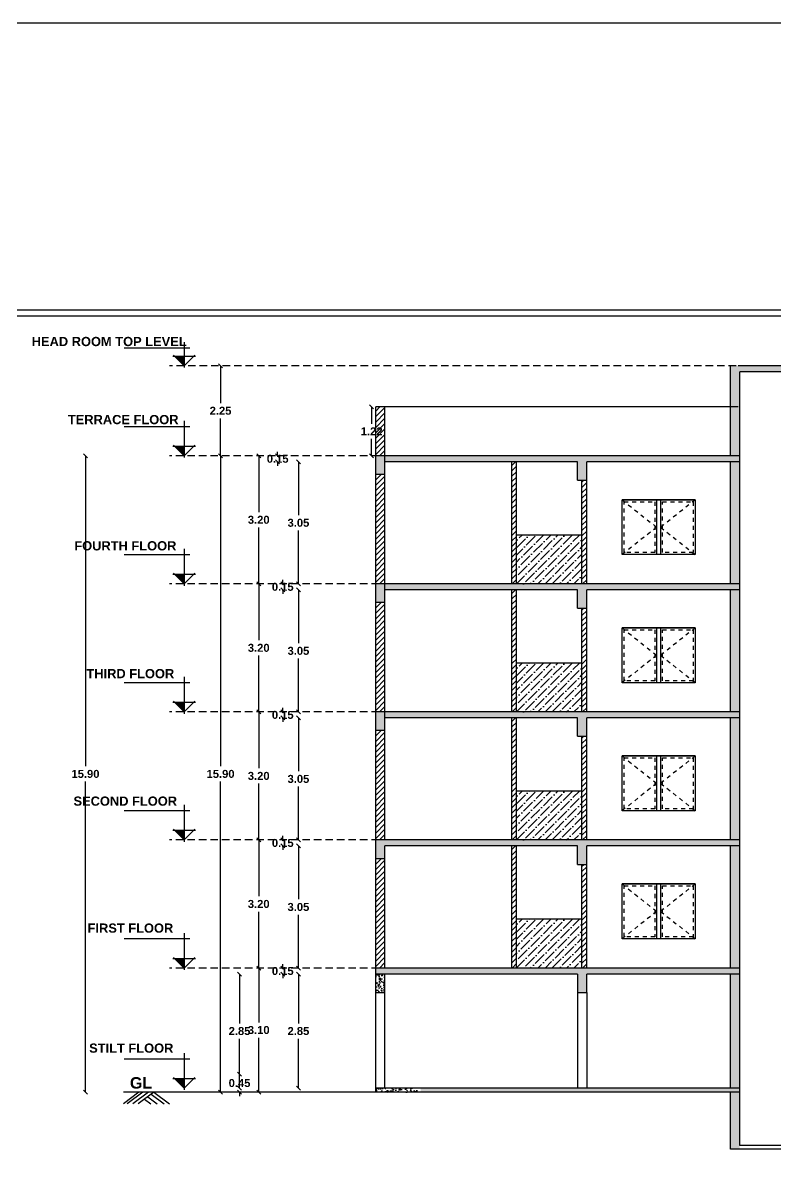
# Model space of a CAD drawing. Header units: metres. Extents: x 7583 to 7845, y 447 to 541.
# Drawn here: x 7642.57 to 7661.38, y 494.42 to 522.99 of the extents above; entities that cross this region are included whole.
import ezdxf

# ---------------------------------------------------------------- set-up
doc = ezdxf.new("R2010")
doc.units = ezdxf.units.M
for name, pattern in [('DASHED', [0.75, 0.5, -0.25]), ('HIDDEN', [0.375, 0.25, -0.125]), ('PHANTOM2', [1.25, 0.625, -0.125, 0.125, -0.125, 0.125, -0.125])]:
    doc.linetypes.add(name, pattern=pattern)
for name, color, linetype in [('BLK_1_HT_OF_BLDG', 5, 'Continuous'), ('BLK_1_PARAPET_HT', 233, 'Continuous'), ('BLK_1_PLINTH_HEIGHT', 7, 'Continuous'), ('ELECTRICAL_ROOM', 7, 'Continuous')]:
    doc.layers.add(name, color=color, linetype=linetype)
doc.styles.get("Standard").update_dxf_attribs({"font": 'arialbd.ttf'})
doc.styles.add('style4', font='arialbd.ttf', dxfattribs={"height": 3.81})
doc.dimstyles.get("Standard").update_dxf_attribs({"dimtxt": 0.2, "dimasz": 0.1, "dimexe": 0.18, "dimexo": 0.0625, "dimgap": 0.09, "dimtad": 0, "dimtih": 1, "dimtoh": 1, "dimzin": 0, "dimdsep": 46, "dimtxsty": 'Standard', "dimblk": 'OBLIQUE', "dimcen": 0.09, "dimse1": 1, "dimse2": 1, "dimadec": 0, "dimazin": 0, "dimtfac": 1, "dimtofl": 0, "dimtmove": 0, "dimatfit": 3, "dimfxl": 0, "dimtolj": 1, "dimtzin": 0, "dimarcsym": 0})
pattern_1 = [(50, (774.40053, -372.48013), (0.182184669, -0.0159390855), [0.01905, -0.20955]), (355, (774.40053, -372.48013), (-0.0352434214, 0.191056845), [0.01524, -0.167640584]), (100.4514447, (774.4157, -372.48146), (0.146941247, 0.175117752), [0.016190009, -0.1780902446]), (46.1842, (774.40053, -372.42933), (0.271079041, -0.042042328), [0.028575, -0.314325]), (96.6355576, (774.42312, -372.43283), (0.237404134, 0.247426125), [0.024285023, -0.267135608]), (351.184151, (774.40053, -372.42933), (0.237404134, 0.247426125), [0.022859967, -0.251459732]), (21, (774.42593, -372.44203), (0.1516143913, -0.1022651982), [0.01905, -0.20955]), (326, (774.42593, -372.44203), (0.0618020283, 0.184187966), [0.01524, -0.16764]), (71.451445, (774.43856, -372.45055), (0.2134164193, 0.081922769), [0.016190009, -0.1780899376]), (37.5, (774.400526, -372.48013), (0.00308860325, 0.0845550389), [0, -0.165608, 0, -0.17018, 0, -0.168275]), (7.5, (774.40053, -372.48013), (0.0668196625, 0.1001805748), [0, -0.097028, 0, -0.161798, 0, -0.064135]), (327.5, (774.343884, -372.48013), (0.1355905952, -0.005728744), [0, -0.0635, 0, -0.19812, 0, -0.26289]), (317.5, (774.31848, -372.48013), (0.1481291814, 0.025426491), [0, -0.08255, 0, -0.131572, 0, -0.18669])]
pattern_2 = [(50, (778.04209, -372.63013), (0.182184669, -0.0159390855), [0.01905, -0.20955]), (355, (778.04209, -372.63013), (-0.0352434214, 0.191056845), [0.01524, -0.167640584]), (100.4514447, (778.05727, -372.63146), (0.146941247, 0.175117752), [0.016190009, -0.1780902446]), (46.1842, (778.0421, -372.57933), (0.271079041, -0.042042328), [0.028575, -0.314325]), (96.6355576, (778.06468, -372.58283), (0.237404134, 0.247426125), [0.024285023, -0.267135608]), (351.184151, (778.0421, -372.57933), (0.237404134, 0.247426125), [0.022859967, -0.251459732]), (21, (778.06749, -372.59203), (0.1516143913, -0.1022651982), [0.01905, -0.20955]), (326, (778.06749, -372.59203), (0.0618020283, 0.184187966), [0.01524, -0.16764]), (71.451445, (778.08013, -372.60055), (0.2134164193, 0.081922769), [0.016190009, -0.1780899376]), (37.5, (778.04209, -372.63013), (0.00308860325, 0.0845550389), [0, -0.165608, 0, -0.17018, 0, -0.168275]), (7.5, (778.04209, -372.63013), (0.0668196625, 0.1001805748), [0, -0.097028, 0, -0.161798, 0, -0.064135]), (327.5, (777.98545, -372.63013), (0.1355905952, -0.005728744), [0, -0.0635, 0, -0.19812, 0, -0.26289]), (317.5, (777.96005, -372.63013), (0.1481291814, 0.025426491), [0, -0.08255, 0, -0.131572, 0, -0.18669])]
pattern_3 = [(45, (777.7555, -372.63013), (-0.0673519209, 0.0673519209), [])]

# ---------------------------------------------------------------- blocks, each defined once
blk = doc.blocks.new('_Oblique')
at = {"color": 0, "linetype": 'ByBlock', "lineweight": -2}
blk.add_line((-0.5, -0.5), (0.5, 0.5), dxfattribs=at)
blk = doc.blocks.new('*D356')
at = {"color": 0, "lineweight": -2}
for p, q in [((7648.464, 499.369), (7648.464, 498.011)), ((7648.464, 496.269), (7648.464, 497.627))]:
    blk.add_line(p, q, dxfattribs=at)
at = {"layer": 'Defpoints', "color": 0}
for p in [(7648.464, 499.369), (7651.204, 499.369), (7651.097, 496.269)]:
    blk.add_point(p, dxfattribs=at)
at = {"color": 0, "lineweight": -2, "xscale": 0.1, "yscale": 0.1, "zscale": 0.1}
for p, rotation in [((7648.464, 499.369), 90), ((7648.464, 496.269), 270)]:
    blk.add_blockref('_Oblique', p, dxfattribs=dict(at, rotation=rotation))
at = {"color": 0, "insert": (7648.464, 497.819), "char_height": 0.2, "attachment_point": 5}
blk.add_mtext('\\A1;3.10', dxfattribs=at)
blk = doc.blocks.new('*D357')
at = {"color": 0, "lineweight": -2}
for p, q in [((7648.464, 502.569), (7648.464, 501.161)), ((7648.464, 499.369), (7648.464, 500.777))]:
    blk.add_line(p, q, dxfattribs=at)
at = {"layer": 'Defpoints', "color": 0}
for p in [(7651.243, 502.569), (7648.464, 499.369), (7651.204, 499.369)]:
    blk.add_point(p, dxfattribs=at)
at = {"color": 0, "lineweight": -2, "xscale": 0.1, "yscale": 0.1, "zscale": 0.1}
for p, rotation in [((7648.464, 502.569), 90), ((7648.464, 499.369), 270)]:
    blk.add_blockref('_Oblique', p, dxfattribs=dict(at, rotation=rotation))
at = {"color": 0, "insert": (7648.464, 500.969), "char_height": 0.2, "attachment_point": 5}
blk.add_mtext('\\A1;3.20', dxfattribs=at)
blk = doc.blocks.new('*D358')
at = {"color": 0, "lineweight": -2}
for p, q in [((7648.464, 505.769), (7648.464, 504.361)), ((7648.464, 502.569), (7648.464, 503.977))]:
    blk.add_line(p, q, dxfattribs=at)
at = {"layer": 'Defpoints', "color": 0}
for p in [(7648.464, 505.769), (7650.704, 505.769), (7651.243, 502.569)]:
    blk.add_point(p, dxfattribs=at)
at = {"color": 0, "lineweight": -2, "xscale": 0.1, "yscale": 0.1, "zscale": 0.1}
for p, rotation in [((7648.464, 505.769), 90), ((7648.464, 502.569), 270)]:
    blk.add_blockref('_Oblique', p, dxfattribs=dict(at, rotation=rotation))
at = {"color": 0, "insert": (7648.464, 504.169), "char_height": 0.2, "attachment_point": 5}
blk.add_mtext('\\A1;3.20', dxfattribs=at)
blk = doc.blocks.new('*D359')
at = {"color": 0, "lineweight": -2}
for p, q in [((7648.464, 508.969), (7648.464, 507.561)), ((7648.464, 505.769), (7648.464, 507.177))]:
    blk.add_line(p, q, dxfattribs=at)
at = {"layer": 'Defpoints', "color": 0}
for p in [(7650.611, 508.969), (7648.464, 505.769), (7650.704, 505.769)]:
    blk.add_point(p, dxfattribs=at)
at = {"color": 0, "lineweight": -2, "xscale": 0.1, "yscale": 0.1, "zscale": 0.1}
for p, rotation in [((7648.464, 508.969), 90), ((7648.464, 505.769), 270)]:
    blk.add_blockref('_Oblique', p, dxfattribs=dict(at, rotation=rotation))
at = {"color": 0, "insert": (7648.464, 507.369), "char_height": 0.2, "attachment_point": 5}
blk.add_mtext('\\A1;3.20', dxfattribs=at)
blk = doc.blocks.new('*D360')
at = {"color": 0, "lineweight": -2}
for p, q in [((7648.464, 512.168), (7648.464, 510.761)), ((7648.464, 508.969), (7648.464, 510.377))]:
    blk.add_line(p, q, dxfattribs=at)
at = {"layer": 'Defpoints', "color": 0}
for p in [(7648.464, 512.168), (7650.701, 512.168), (7650.611, 508.969)]:
    blk.add_point(p, dxfattribs=at)
at = {"color": 0, "lineweight": -2, "xscale": 0.1, "yscale": 0.1, "zscale": 0.1}
for p, rotation in [((7648.464, 512.168), 90), ((7648.464, 508.969), 270)]:
    blk.add_blockref('_Oblique', p, dxfattribs=dict(at, rotation=rotation))
at = {"color": 0, "insert": (7648.464, 510.569), "char_height": 0.2, "attachment_point": 5}
blk.add_mtext('\\A1;3.20', dxfattribs=at)
blk = doc.blocks.new('*D361')
at = {"color": 0, "lineweight": -2}
for p, q in [((7647.51, 514.42), (7647.51, 513.486)), ((7647.51, 512.168), (7647.51, 513.102))]:
    blk.add_line(p, q, dxfattribs=at)
at = {"layer": 'Defpoints', "color": 0}
for p in [(7647.51, 514.42), (7648.277, 514.42), (7648.277, 512.168)]:
    blk.add_point(p, dxfattribs=at)
at = {"color": 0, "lineweight": -2, "xscale": 0.1, "yscale": 0.1, "zscale": 0.1}
for p, rotation in [((7647.51, 514.42), 90), ((7647.51, 512.168), 270)]:
    blk.add_blockref('_Oblique', p, dxfattribs=dict(at, rotation=rotation))
at = {"color": 0, "insert": (7647.51, 513.294), "char_height": 0.2, "attachment_point": 5}
blk.add_mtext('\\A1;2.25', dxfattribs=at)
blk = doc.blocks.new('*D362')
at = {"color": 0, "lineweight": -2}
for p, q in [((7647.51, 512.169), (7647.51, 504.411)), ((7647.51, 496.269), (7647.51, 504.027))]:
    blk.add_line(p, q, dxfattribs=at)
at = {"layer": 'Defpoints', "color": 0}
for p in [(7647.51, 512.169), (7651.243, 512.169), (7651.243, 496.269)]:
    blk.add_point(p, dxfattribs=at)
at = {"color": 0, "lineweight": -2, "xscale": 0.1, "yscale": 0.1, "zscale": 0.1}
for p, rotation in [((7647.51, 512.169), 90), ((7647.51, 496.269), 270)]:
    blk.add_blockref('_Oblique', p, dxfattribs=dict(at, rotation=rotation))
at = {"color": 0, "insert": (7647.51, 504.219), "char_height": 0.2, "attachment_point": 5}
blk.add_mtext('\\A1;15.90', dxfattribs=at)
blk = doc.blocks.new('*D363')
at = {"color": 0, "lineweight": -2}
for p, q in [((7649.457, 512.019), (7649.457, 510.686)), ((7649.457, 508.969), (7649.457, 510.302))]:
    blk.add_line(p, q, dxfattribs=at)
at = {"layer": 'Defpoints', "color": 0}
for p in [(7653.838, 512.019), (7649.457, 508.969), (7653.838, 508.969)]:
    blk.add_point(p, dxfattribs=at)
at = {"color": 0, "lineweight": -2, "xscale": 0.1, "yscale": 0.1, "zscale": 0.1}
for p, rotation in [((7649.457, 512.019), 90), ((7649.457, 508.969), 270)]:
    blk.add_blockref('_Oblique', p, dxfattribs=dict(at, rotation=rotation))
at = {"color": 0, "insert": (7649.457, 510.494), "char_height": 0.2, "attachment_point": 5}
blk.add_mtext('\\A1;3.05', dxfattribs=at)
blk = doc.blocks.new('*D364')
at = {"color": 0, "lineweight": -2}
for p, q in [((7648.938, 512.169), (7648.938, 512.269)), ((7648.938, 512.019), (7648.938, 511.919))]:
    blk.add_line(p, q, dxfattribs=at)
at = {"layer": 'Defpoints', "color": 0}
for p in [(7648.938, 512.169), (7653.712, 512.169), (7653.838, 512.019)]:
    blk.add_point(p, dxfattribs=at)
at = {"color": 0, "lineweight": -2, "xscale": 0.1, "yscale": 0.1, "zscale": 0.1}
for p, rotation in [((7648.938, 512.169), 270), ((7648.938, 512.019), 90)]:
    blk.add_blockref('_Oblique', p, dxfattribs=dict(at, rotation=rotation))
at = {"color": 0, "insert": (7648.938, 512.094), "char_height": 0.2, "attachment_point": 5}
blk.add_mtext('\\A1;0.15', dxfattribs=at)
blk = doc.blocks.new('*D365')
at = {"color": 0, "lineweight": -2}
for p, q in [((7649.457, 508.819), (7649.457, 507.486)), ((7649.457, 505.769), (7649.457, 507.102))]:
    blk.add_line(p, q, dxfattribs=at)
at = {"layer": 'Defpoints', "color": 0}
for p in [(7653.838, 508.819), (7649.457, 505.769), (7653.838, 505.769)]:
    blk.add_point(p, dxfattribs=at)
at = {"color": 0, "lineweight": -2, "xscale": 0.1, "yscale": 0.1, "zscale": 0.1}
for p, rotation in [((7649.457, 508.819), 90), ((7649.457, 505.769), 270)]:
    blk.add_blockref('_Oblique', p, dxfattribs=dict(at, rotation=rotation))
at = {"color": 0, "insert": (7649.457, 507.294), "char_height": 0.2, "attachment_point": 5}
blk.add_mtext('\\A1;3.05', dxfattribs=at)
blk = doc.blocks.new('*D366')
at = {"color": 0, "lineweight": -2}
for p, q in [((7649.065, 508.969), (7649.065, 509.069)), ((7649.065, 508.819), (7649.065, 508.719))]:
    blk.add_line(p, q, dxfattribs=at)
at = {"layer": 'Defpoints', "color": 0}
for p in [(7649.065, 508.969), (7653.838, 508.969), (7653.838, 508.819)]:
    blk.add_point(p, dxfattribs=at)
at = {"color": 0, "lineweight": -2, "xscale": 0.1, "yscale": 0.1, "zscale": 0.1}
for p, rotation in [((7649.065, 508.969), 270), ((7649.065, 508.819), 90)]:
    blk.add_blockref('_Oblique', p, dxfattribs=dict(at, rotation=rotation))
at = {"color": 0, "insert": (7649.065, 508.894), "char_height": 0.2, "attachment_point": 5}
blk.add_mtext('\\A1;0.15', dxfattribs=at)
blk = doc.blocks.new('*D367')
at = {"color": 0, "lineweight": -2}
for p, q in [((7649.457, 505.619), (7649.457, 504.286)), ((7649.457, 502.569), (7649.457, 503.902))]:
    blk.add_line(p, q, dxfattribs=at)
at = {"layer": 'Defpoints', "color": 0}
for p in [(7653.838, 505.619), (7649.457, 502.569), (7653.838, 502.569)]:
    blk.add_point(p, dxfattribs=at)
at = {"color": 0, "lineweight": -2, "xscale": 0.1, "yscale": 0.1, "zscale": 0.1}
for p, rotation in [((7649.457, 505.619), 90), ((7649.457, 502.569), 270)]:
    blk.add_blockref('_Oblique', p, dxfattribs=dict(at, rotation=rotation))
at = {"color": 0, "insert": (7649.457, 504.094), "char_height": 0.2, "attachment_point": 5}
blk.add_mtext('\\A1;3.05', dxfattribs=at)
blk = doc.blocks.new('*D368')
at = {"color": 0, "lineweight": -2}
for p, q in [((7649.065, 505.769), (7649.065, 505.869)), ((7649.065, 505.619), (7649.065, 505.519))]:
    blk.add_line(p, q, dxfattribs=at)
at = {"layer": 'Defpoints', "color": 0}
for p in [(7649.065, 505.769), (7653.838, 505.769), (7653.838, 505.619)]:
    blk.add_point(p, dxfattribs=at)
at = {"color": 0, "lineweight": -2, "xscale": 0.1, "yscale": 0.1, "zscale": 0.1}
for p, rotation in [((7649.065, 505.769), 270), ((7649.065, 505.619), 90)]:
    blk.add_blockref('_Oblique', p, dxfattribs=dict(at, rotation=rotation))
at = {"color": 0, "insert": (7649.065, 505.694), "char_height": 0.2, "attachment_point": 5}
blk.add_mtext('\\A1;0.15', dxfattribs=at)
blk = doc.blocks.new('*D369')
at = {"color": 0, "lineweight": -2}
for p, q in [((7649.457, 502.419), (7649.457, 501.086)), ((7649.457, 499.369), (7649.457, 500.702))]:
    blk.add_line(p, q, dxfattribs=at)
at = {"layer": 'Defpoints', "color": 0}
for p in [(7653.838, 502.419), (7649.457, 499.369), (7653.838, 499.369)]:
    blk.add_point(p, dxfattribs=at)
at = {"color": 0, "lineweight": -2, "xscale": 0.1, "yscale": 0.1, "zscale": 0.1}
for p, rotation in [((7649.457, 502.419), 90), ((7649.457, 499.369), 270)]:
    blk.add_blockref('_Oblique', p, dxfattribs=dict(at, rotation=rotation))
at = {"color": 0, "insert": (7649.457, 500.894), "char_height": 0.2, "attachment_point": 5}
blk.add_mtext('\\A1;3.05', dxfattribs=at)
blk = doc.blocks.new('*D370')
at = {"color": 0, "lineweight": -2}
for p, q in [((7649.065, 502.569), (7649.065, 502.669)), ((7649.065, 502.419), (7649.065, 502.319))]:
    blk.add_line(p, q, dxfattribs=at)
at = {"layer": 'Defpoints', "color": 0}
for p in [(7649.065, 502.569), (7653.838, 502.569), (7653.838, 502.419)]:
    blk.add_point(p, dxfattribs=at)
at = {"color": 0, "lineweight": -2, "xscale": 0.1, "yscale": 0.1, "zscale": 0.1}
for p, rotation in [((7649.065, 502.569), 270), ((7649.065, 502.419), 90)]:
    blk.add_blockref('_Oblique', p, dxfattribs=dict(at, rotation=rotation))
at = {"color": 0, "insert": (7649.065, 502.494), "char_height": 0.2, "attachment_point": 5}
blk.add_mtext('\\A1;0.15', dxfattribs=at)
blk = doc.blocks.new('*D371')
at = {"color": 0, "lineweight": -2}
for p, q in [((7649.457, 499.219), (7649.457, 497.986)), ((7649.457, 496.369), (7649.457, 497.602))]:
    blk.add_line(p, q, dxfattribs=at)
at = {"layer": 'Defpoints', "color": 0}
for p in [(7653.838, 499.219), (7649.457, 496.369), (7655.623, 496.369)]:
    blk.add_point(p, dxfattribs=at)
at = {"color": 0, "lineweight": -2, "xscale": 0.1, "yscale": 0.1, "zscale": 0.1}
for p, rotation in [((7649.457, 499.219), 90), ((7649.457, 496.369), 270)]:
    blk.add_blockref('_Oblique', p, dxfattribs=dict(at, rotation=rotation))
at = {"color": 0, "insert": (7649.457, 497.794), "char_height": 0.2, "attachment_point": 5}
blk.add_mtext('\\A1;2.85', dxfattribs=at)
blk = doc.blocks.new('*D372')
at = {"color": 0, "lineweight": -2}
for p, q in [((7649.065, 499.369), (7649.065, 499.469)), ((7649.065, 499.219), (7649.065, 499.119))]:
    blk.add_line(p, q, dxfattribs=at)
at = {"layer": 'Defpoints', "color": 0}
for p in [(7649.065, 499.369), (7653.838, 499.369), (7653.838, 499.219)]:
    blk.add_point(p, dxfattribs=at)
at = {"color": 0, "lineweight": -2, "xscale": 0.1, "yscale": 0.1, "zscale": 0.1}
for p, rotation in [((7649.065, 499.369), 270), ((7649.065, 499.219), 90)]:
    blk.add_blockref('_Oblique', p, dxfattribs=dict(at, rotation=rotation))
at = {"color": 0, "insert": (7649.065, 499.294), "char_height": 0.2, "attachment_point": 5}
blk.add_mtext('\\A1;0.15', dxfattribs=at)
blk = doc.blocks.new('*D448')
at = {"layer": 'BLK_1_HT_OF_BLDG', "color": 0, "lineweight": -2}
for p, q in [((7644.133, 512.17), (7644.133, 504.412)), ((7644.133, 496.269), (7644.133, 504.027))]:
    blk.add_line(p, q, dxfattribs=at)
at = {"layer": 'Defpoints', "color": 0}
for p in [(7644.133, 512.17), (7648.004, 512.17, 0), (7647.451, 496.269, 0)]:
    blk.add_point(p, dxfattribs=at)
at = {"layer": 'BLK_1_HT_OF_BLDG', "color": 0, "lineweight": -2, "xscale": 0.1, "yscale": 0.1, "zscale": 0.1}
for p, rotation in [((7644.133, 512.17), 90), ((7644.133, 496.269), 270)]:
    blk.add_blockref('_Oblique', p, dxfattribs=dict(at, rotation=rotation))
at = {"layer": 'BLK_1_HT_OF_BLDG', "color": 0, "insert": (7644.133, 504.219), "char_height": 0.2, "attachment_point": 5}
blk.add_mtext('\\A1;15.90', dxfattribs=at)
blk = doc.blocks.new('*D449')
at = {"layer": 'BLK_1_PLINTH_HEIGHT', "color": 0, "linetype": 'PHANTOM2', "lineweight": -2}
for p, q in [((7647.985, 496.719), (7647.985, 496.819)), ((7647.985, 496.269), (7647.985, 496.169))]:
    blk.add_line(p, q, dxfattribs=at)
at = {"layer": 'Defpoints', "color": 0}
for p in [(7650.033, 496.719, 0), (7647.985, 496.269), (7650.033, 496.269, 0)]:
    blk.add_point(p, dxfattribs=at)
at = {"layer": 'BLK_1_PLINTH_HEIGHT', "color": 0, "lineweight": -2, "xscale": 0.1, "yscale": 0.1, "zscale": 0.1}
for p, rotation in [((7647.985, 496.719), 270), ((7647.985, 496.269), 90)]:
    blk.add_blockref('_Oblique', p, dxfattribs=dict(at, rotation=rotation))
at = {"layer": 'BLK_1_PLINTH_HEIGHT', "color": 0, "insert": (7647.985, 496.494), "char_height": 0.2, "attachment_point": 5}
blk.add_mtext('\\A1;0.45', dxfattribs=at)
blk = doc.blocks.new('*D451')
at = {"layer": 'BLK_1_PARAPET_HT', "color": 0, "linetype": 'PHANTOM2', "lineweight": -2}
for p, q in [((7651.288, 513.39), (7651.288, 512.97)), ((7651.288, 512.17), (7651.288, 512.59))]:
    blk.add_line(p, q, dxfattribs=at)
at = {"layer": 'Defpoints', "color": 0}
for p in [(7651.193, 513.39, 0), (7651.193, 512.17, 0), (7651.288, 512.17)]:
    blk.add_point(p, dxfattribs=at)
at = {"layer": 'BLK_1_PARAPET_HT', "color": 0, "lineweight": -2, "xscale": 0.1, "yscale": 0.1, "zscale": 0.1}
for p, rotation in [((7651.288, 513.39), 90), ((7651.288, 512.17), 270)]:
    blk.add_blockref('_Oblique', p, dxfattribs=dict(at, rotation=rotation))
at = {"layer": 'BLK_1_PARAPET_HT', "color": 0, "insert": (7651.288, 512.78), "char_height": 0.2, "attachment_point": 5}
blk.add_mtext('\\A1;1.22', dxfattribs=at)
blk = doc.blocks.new('*D452')
at = {"layer": 'Defpoints', "color": 0}
for p in [(7651.389, 499.219, 0), (7647.985, 496.369), (7651.389, 496.369, 0)]:
    blk.add_point(p, dxfattribs=at)
at = {"layer": 'ELECTRICAL_ROOM', "color": 0, "lineweight": -2}
for p, q in [((7647.985, 499.219), (7647.985, 497.986)), ((7647.985, 496.369), (7647.985, 497.602))]:
    blk.add_line(p, q, dxfattribs=at)
at = {"layer": 'ELECTRICAL_ROOM', "color": 0, "lineweight": -2, "xscale": 0.1, "yscale": 0.1, "zscale": 0.1}
for p, rotation in [((7647.985, 499.219), 90), ((7647.985, 496.369), 270)]:
    blk.add_blockref('_Oblique', p, dxfattribs=dict(at, rotation=rotation))
at = {"layer": 'ELECTRICAL_ROOM', "color": 0, "insert": (7647.985, 497.794), "char_height": 0.2, "attachment_point": 5}
blk.add_mtext('\\A1;2.85', dxfattribs=at)

msp = doc.modelspace()

# ---------------------------------------------------------------- hatches: boundary and pattern name
h = msp.add_hatch()
h.set_pattern_fill('AR-CONC', color=256, scale=0.001)
h.set_pattern_definition([(50, (777.1155, -372.63013), (0.182184669, -0.0159390855), [0.01905, -0.20955]), (355, (777.1155, -372.63013), (-0.0352434214, 0.191056845), [0.01524, -0.167640584]), (100.4514447, (777.13068, -372.63146), (0.146941247, 0.175117752), [0.016190009, -0.1780902446]), (46.1842, (777.1155, -372.57933), (0.271079041, -0.042042328), [0.028575, -0.314325]), (96.6355576, (777.1381, -372.58283), (0.237404134, 0.247426125), [0.024285023, -0.267135608]), (351.184151, (777.1155, -372.57933), (0.237404134, 0.247426125), [0.022859967, -0.251459732]), (21, (777.1409, -372.59203), (0.1516143913, -0.1022651982), [0.01905, -0.20955]), (326, (777.1409, -372.59203), (0.0618020283, 0.184187966), [0.01524, -0.16764]), (71.451445, (777.15353, -372.60055), (0.2134164193, 0.081922769), [0.016190009, -0.1780899376]), (37.5, (777.1155, -372.63013), (0.00308860325, 0.0845550389), [0, -0.165608, 0, -0.17018, 0, -0.168275]), (7.5, (777.1155, -372.63013), (0.0668196625, 0.1001805748), [0, -0.097028, 0, -0.161798, 0, -0.064135]), (327.5, (777.05886, -372.63013), (0.1355905952, -0.005728744), [0, -0.0635, 0, -0.19812, 0, -0.26289]), (317.5, (777.03346, -372.63013), (0.1481291814, 0.025426491), [0, -0.08255, 0, -0.131572, 0, -0.18669])])
h.paths.add_polyline_path([(7660.259, 514.419), (7660.489, 514.419), (7660.489, 512.169), (7660.259, 512.169)])
h.paths.add_polyline_path([(7660.259, 512.019), (7660.489, 512.019), (7660.489, 508.969), (7660.259, 508.969)])
h.paths.add_polyline_path([(7660.259, 508.819), (7660.489, 508.819), (7660.489, 505.769), (7660.259, 505.769)])
h.paths.add_polyline_path([(7660.259, 505.619), (7660.489, 505.619), (7660.489, 502.569), (7660.259, 502.569)])
h.paths.add_polyline_path([(7660.259, 502.419), (7660.489, 502.419), (7660.489, 499.369), (7660.259, 499.369)])
h.paths.add_polyline_path([(7660.259, 499.219), (7660.489, 499.219), (7660.489, 494.839), (7660.259, 494.839)])
h.paths.add_polyline_path([(7662.163, 499.219), (7662.393, 499.219), (7662.393, 494.839), (7662.163, 494.839)])
h.paths.add_polyline_path([(7662.163, 514.269), (7662.393, 514.269), (7662.393, 512.169), (7662.163, 512.169)])
h = msp.add_hatch()
h.set_pattern_fill('AR-CONC', color=256, scale=0.001)
h.set_pattern_definition([(50, (777.7555, -372.63013), (0.182184669, -0.0159390855), [0.01905, -0.20955]), (355, (777.7555, -372.63013), (-0.0352434214, 0.191056845), [0.01524, -0.167640584]), (100.4514447, (777.77068, -372.63146), (0.146941247, 0.175117752), [0.016190009, -0.1780902446]), (46.1842, (777.7555, -372.57933), (0.271079041, -0.042042328), [0.028575, -0.314325]), (96.6355576, (777.7781, -372.58283), (0.237404134, 0.247426125), [0.024285023, -0.267135608]), (351.184151, (777.7555, -372.57933), (0.237404134, 0.247426125), [0.022859967, -0.251459732]), (21, (777.7809, -372.59203), (0.1516143913, -0.1022651982), [0.01905, -0.20955]), (326, (777.7809, -372.59203), (0.0618020283, 0.184187966), [0.01524, -0.16764]), (71.451445, (777.79353, -372.60055), (0.2134164193, 0.081922769), [0.016190009, -0.1780899376]), (37.5, (777.7555, -372.63013), (0.00308860325, 0.0845550389), [0, -0.165608, 0, -0.17018, 0, -0.168275]), (7.5, (777.7555, -372.63013), (0.0668196625, 0.1001805748), [0, -0.097028, 0, -0.161798, 0, -0.064135]), (327.5, (777.69886, -372.63013), (0.1355905952, -0.005728744), [0, -0.0635, 0, -0.19812, 0, -0.26289]), (317.5, (777.67346, -372.63013), (0.1481291814, 0.025426491), [0, -0.08255, 0, -0.131572, 0, -0.18669])])
h.paths.add_polyline_path([(7660.45, 514.419), (7667.334, 514.419), (7667.334, 514.269), (7660.45, 514.269)])
h = msp.add_hatch()
h.set_pattern_fill('ANSI31', color=8, scale=0.03)
h.set_pattern_definition(pattern_3)
h.paths.add_polyline_path([(7651.389, 513.389), (7651.619, 513.389), (7651.619, 512.169), (7651.389, 512.169)])
h = msp.add_hatch()
h.set_pattern_fill('AR-CONC', color=256, scale=0.001)
h.set_pattern_definition([(50, (778.04209, -363.03013), (0.182184669, -0.0159390855), [0.01905, -0.20955]), (355, (778.04209, -363.03013), (-0.0352434214, 0.191056845), [0.01524, -0.167640584]), (100.4514447, (778.05727, -363.03146), (0.146941247, 0.175117752), [0.016190009, -0.1780902446]), (46.1842, (778.0421, -362.97933), (0.271079041, -0.042042328), [0.028575, -0.314325]), (96.6355576, (778.06468, -362.98283), (0.237404134, 0.247426125), [0.024285023, -0.267135608]), (351.184151, (778.0421, -362.97933), (0.237404134, 0.247426125), [0.022859967, -0.251459732]), (21, (778.06749, -362.99203), (0.1516143913, -0.1022651982), [0.01905, -0.20955]), (326, (778.06749, -362.99203), (0.0618020283, 0.184187966), [0.01524, -0.16764]), (71.451445, (778.08013, -363.00055), (0.2134164193, 0.081922769), [0.016190009, -0.1780899376]), (37.5, (778.04209, -363.03013), (0.00308860325, 0.0845550389), [0, -0.165608, 0, -0.17018, 0, -0.168275]), (7.5, (778.04209, -363.03013), (0.0668196625, 0.1001805748), [0, -0.097028, 0, -0.161798, 0, -0.064135]), (327.5, (777.98545, -363.03013), (0.1355905952, -0.005728744), [0, -0.0635, 0, -0.19812, 0, -0.26289]), (317.5, (777.96005, -363.03013), (0.1481291814, 0.025426491), [0, -0.08255, 0, -0.131572, 0, -0.18669])])
h.paths.add_polyline_path([(7660.489, 512.019), (7660.489, 512.169), (7651.389, 512.169), (7651.389, 511.709), (7651.619, 511.709), (7651.619, 512.019), (7656.436, 512.019), (7656.436, 511.559), (7656.666, 511.559), (7656.666, 512.019)])
h = msp.add_hatch()
h.set_pattern_fill('ANSI31', color=8, scale=0.03)
h.set_pattern_definition([(45, (778.37474, -363.03013), (-0.0673519209, 0.0673519209), [])])
h.paths.add_polyline_path([(7654.792, 512.019), (7654.792, 508.969), (7654.907, 508.969), (7654.907, 512.019)])
h = msp.add_hatch()
h.set_pattern_fill('ANSI31', color=8, scale=0.03)
h.set_pattern_definition([(45, (777.7555, -363.03013), (-0.0673519209, 0.0673519209), [])])
h.paths.add_polyline_path([(7651.389, 511.709), (7651.619, 511.709), (7651.619, 508.969), (7651.389, 508.969)])
h = msp.add_hatch()
h.set_pattern_fill('ANSI31', color=8, scale=0.03)
h.set_pattern_definition([(45, (778.52197, -363.03013), (-0.0673519209, 0.0673519209), [])])
h.paths.add_polyline_path([(7656.546, 511.559), (7656.666, 511.559), (7656.666, 508.969), (7656.546, 508.969)])
at = {"ltscale": 3}
h = msp.add_hatch(dxfattribs=at)
h.set_pattern_fill('ANSI36', color=256, scale=0.04)
h.set_pattern_definition([(45, (364.33064, -240.20687), (0.067351921, 0.2469570433), [0.3175, -0.0635, 0, -0.0635])])
h.paths.add_polyline_path([(7654.907, 510.189), (7654.907, 508.969), (7656.546, 508.969), (7656.546, 510.189)])
h = msp.add_hatch()
h.set_pattern_fill('AR-CONC', color=256, scale=0.001)
h.set_pattern_definition([(50, (778.04209, -366.23013), (0.182184669, -0.0159390855), [0.01905, -0.20955]), (355, (778.04209, -366.23013), (-0.0352434214, 0.191056845), [0.01524, -0.167640584]), (100.4514447, (778.05727, -366.23146), (0.146941247, 0.175117752), [0.016190009, -0.1780902446]), (46.1842, (778.0421, -366.17933), (0.271079041, -0.042042328), [0.028575, -0.314325]), (96.6355576, (778.06468, -366.18283), (0.237404134, 0.247426125), [0.024285023, -0.267135608]), (351.184151, (778.0421, -366.17933), (0.237404134, 0.247426125), [0.022859967, -0.251459732]), (21, (778.06749, -366.19203), (0.1516143913, -0.1022651982), [0.01905, -0.20955]), (326, (778.06749, -366.19203), (0.0618020283, 0.184187966), [0.01524, -0.16764]), (71.451445, (778.08013, -366.20055), (0.2134164193, 0.081922769), [0.016190009, -0.1780899376]), (37.5, (778.04209, -366.23013), (0.00308860325, 0.0845550389), [0, -0.165608, 0, -0.17018, 0, -0.168275]), (7.5, (778.04209, -366.23013), (0.0668196625, 0.1001805748), [0, -0.097028, 0, -0.161798, 0, -0.064135]), (327.5, (777.98545, -366.23013), (0.1355905952, -0.005728744), [0, -0.0635, 0, -0.19812, 0, -0.26289]), (317.5, (777.96005, -366.23013), (0.1481291814, 0.025426491), [0, -0.08255, 0, -0.131572, 0, -0.18669])])
h.paths.add_polyline_path([(7660.489, 508.819), (7660.489, 508.969), (7651.389, 508.969), (7651.389, 508.509), (7651.619, 508.509), (7651.619, 508.819), (7656.436, 508.819), (7656.436, 508.359), (7656.666, 508.359), (7656.666, 508.819)])
h = msp.add_hatch()
h.set_pattern_fill('ANSI31', color=8, scale=0.03)
h.set_pattern_definition([(45, (778.37474, -366.23013), (-0.0673519209, 0.0673519209), [])])
h.paths.add_polyline_path([(7654.792, 508.819), (7654.792, 505.769), (7654.907, 505.769), (7654.907, 508.819)])
h = msp.add_hatch()
h.set_pattern_fill('ANSI31', color=8, scale=0.03)
h.set_pattern_definition([(45, (777.7555, -366.23013), (-0.0673519209, 0.0673519209), [])])
h.paths.add_polyline_path([(7651.389, 508.509), (7651.619, 508.509), (7651.619, 505.769), (7651.389, 505.769)])
h = msp.add_hatch()
h.set_pattern_fill('ANSI31', color=8, scale=0.03)
h.set_pattern_definition([(45, (778.52197, -366.23013), (-0.0673519209, 0.0673519209), [])])
h.paths.add_polyline_path([(7656.546, 508.359), (7656.666, 508.359), (7656.666, 505.769), (7656.546, 505.769)])
h = msp.add_hatch(dxfattribs=at)
h.set_pattern_fill('ANSI36', color=256, scale=0.04)
h.set_pattern_definition([(45, (364.33064, -243.40687), (0.067351921, 0.2469570433), [0.3175, -0.0635, 0, -0.0635])])
h.paths.add_polyline_path([(7654.907, 506.989), (7654.907, 505.769), (7656.546, 505.769), (7656.546, 506.989)])
h = msp.add_hatch()
h.set_pattern_fill('AR-CONC', color=256, scale=0.001)
h.set_pattern_definition([(50, (778.04209, -369.43013), (0.182184669, -0.0159390855), [0.01905, -0.20955]), (355, (778.04209, -369.43013), (-0.0352434214, 0.191056845), [0.01524, -0.167640584]), (100.4514447, (778.05727, -369.43146), (0.146941247, 0.175117752), [0.016190009, -0.1780902446]), (46.1842, (778.0421, -369.37933), (0.271079041, -0.042042328), [0.028575, -0.314325]), (96.6355576, (778.06468, -369.38283), (0.237404134, 0.247426125), [0.024285023, -0.267135608]), (351.184151, (778.0421, -369.37933), (0.237404134, 0.247426125), [0.022859967, -0.251459732]), (21, (778.06749, -369.39203), (0.1516143913, -0.1022651982), [0.01905, -0.20955]), (326, (778.06749, -369.39203), (0.0618020283, 0.184187966), [0.01524, -0.16764]), (71.451445, (778.08013, -369.40055), (0.2134164193, 0.081922769), [0.016190009, -0.1780899376]), (37.5, (778.04209, -369.43013), (0.00308860325, 0.0845550389), [0, -0.165608, 0, -0.17018, 0, -0.168275]), (7.5, (778.04209, -369.43013), (0.0668196625, 0.1001805748), [0, -0.097028, 0, -0.161798, 0, -0.064135]), (327.5, (777.98545, -369.43013), (0.1355905952, -0.005728744), [0, -0.0635, 0, -0.19812, 0, -0.26289]), (317.5, (777.96005, -369.43013), (0.1481291814, 0.025426491), [0, -0.08255, 0, -0.131572, 0, -0.18669])])
h.paths.add_polyline_path([(7660.489, 505.619), (7660.489, 505.769), (7651.389, 505.769), (7651.389, 505.309), (7651.619, 505.309), (7651.619, 505.619), (7656.436, 505.619), (7656.436, 505.159), (7656.666, 505.159), (7656.666, 505.619)])
h = msp.add_hatch()
h.set_pattern_fill('ANSI31', color=8, scale=0.03)
h.set_pattern_definition([(45, (778.37474, -369.43013), (-0.0673519209, 0.0673519209), [])])
h.paths.add_polyline_path([(7654.792, 505.619), (7654.792, 502.569), (7654.907, 502.569), (7654.907, 505.619)])
h = msp.add_hatch()
h.set_pattern_fill('ANSI31', color=8, scale=0.03)
h.set_pattern_definition([(45, (777.7555, -369.43013), (-0.0673519209, 0.0673519209), [])])
h.paths.add_polyline_path([(7651.389, 505.309), (7651.619, 505.309), (7651.619, 502.569), (7651.389, 502.569)])
h = msp.add_hatch()
h.set_pattern_fill('ANSI31', color=8, scale=0.03)
h.set_pattern_definition([(45, (778.52197, -369.43013), (-0.0673519209, 0.0673519209), [])])
h.paths.add_polyline_path([(7656.546, 505.159), (7656.666, 505.159), (7656.666, 502.569), (7656.546, 502.569)])
h = msp.add_hatch(dxfattribs=at)
h.set_pattern_fill('ANSI36', color=256, scale=0.04)
h.set_pattern_definition([(45, (364.33064, -246.60687), (0.067351921, 0.2469570433), [0.3175, -0.0635, 0, -0.0635])])
h.paths.add_polyline_path([(7654.907, 503.789), (7654.907, 502.569), (7656.546, 502.569), (7656.546, 503.789)])
h = msp.add_hatch()
h.set_pattern_fill('AR-CONC', color=256, scale=0.001)
h.set_pattern_definition(pattern_2)
h.paths.add_polyline_path([(7660.489, 502.419), (7660.489, 502.569), (7651.389, 502.569), (7651.389, 502.109), (7651.619, 502.109), (7651.619, 502.419), (7656.436, 502.419), (7656.436, 501.959), (7656.666, 501.959), (7656.666, 502.419)])
h = msp.add_hatch()
h.set_pattern_fill('ANSI31', color=8, scale=0.03)
h.set_pattern_definition([(45, (778.37474, -372.63013), (-0.0673519209, 0.0673519209), [])])
h.paths.add_polyline_path([(7654.792, 502.419), (7654.792, 499.369), (7654.907, 499.369), (7654.907, 502.419)])
h = msp.add_hatch()
h.set_pattern_fill('ANSI31', color=8, scale=0.03)
h.set_pattern_definition(pattern_3)
h.paths.add_polyline_path([(7651.389, 502.109), (7651.619, 502.109), (7651.619, 499.369), (7651.389, 499.369)])
h = msp.add_hatch()
h.set_pattern_fill('ANSI31', color=8, scale=0.03)
h.set_pattern_definition([(45, (778.52197, -372.63013), (-0.0673519209, 0.0673519209), [])])
h.paths.add_polyline_path([(7656.546, 501.959), (7656.666, 501.959), (7656.666, 499.369), (7656.546, 499.369)])
h = msp.add_hatch(dxfattribs=at)
h.set_pattern_fill('ANSI36', color=256, scale=0.04)
h.set_pattern_definition([(45, (364.33064, -249.80687), (0.067351921, 0.2469570433), [0.3175, -0.0635, 0, -0.0635])])
h.paths.add_polyline_path([(7654.907, 500.589), (7654.907, 499.369), (7656.546, 499.369), (7656.546, 500.589)])
h = msp.add_hatch()
h.set_pattern_fill('AR-CONC', color=256, scale=0.001)
h.set_pattern_definition(pattern_2)
h.paths.add_polyline_path([(7660.489, 499.219), (7660.489, 499.369), (7651.389, 499.369), (7651.389, 499.219), (7656.436, 499.219), (7656.436, 498.759), (7656.666, 498.759), (7656.666, 499.219)])
h = msp.add_hatch()
h.set_pattern_fill('AR-CONC', color=256, scale=0.001)
h.set_pattern_definition(pattern_1)
h.paths.add_polyline_path([(7651.389, 499.219), (7651.619, 499.219), (7651.619, 498.759), (7651.389, 498.759)])
h = msp.add_hatch()
h.set_pattern_fill('AR-CONC', color=256, scale=0.001)
h.set_pattern_definition(pattern_1)
h.paths.add_polyline_path([(7651.389, 496.369), (7652.512, 496.369), (7652.512, 496.269), (7651.389, 496.269)])
h = msp.add_hatch()
h.set_pattern_fill('AR-CONC', color=256, scale=0.001)
h.set_pattern_definition(pattern_1)
h.paths.add_polyline_path([(7660.259, 496.269), (7660.259, 496.369), (7652.512, 496.369), (7652.512, 496.269)])

# ---------------------------------------------------------------- linework, layer by layer
for p, q in [((7645.097, 514.871, 0), (7646.741, 514.871, 0)), ((7646.6, 515.012, 0), (7646.6, 514.373, 0)), ((7646.881, 514.653, 0), (7646.32, 514.653, 0)), ((7646.333, 514.686, 0), (7646.6, 514.419, 0)), ((7646.6, 514.419, 0), (7646.867, 514.686, 0)), ((7660.259, 512.169, 0), (7660.259, 514.419, 0)), ((7667.334, 514.419, 0), (7660.45, 514.419, 0)), ((7660.489, 494.931, 0), (7660.489, 514.269, 0)), ((7667.334, 514.269, 0), (7660.489, 514.269, 0)), ((7651.389, 496.269, 0), (7651.389, 513.389, 0)), ((7660.45, 513.389, 0), (7651.389, 513.389, 0)), ((7651.619, 502.569, 0), (7651.619, 513.389, 0)), ((7645.098, 512.903, 0), (7646.741, 512.903, 0)), ((7646.601, 513.044, 0), (7646.601, 512.123, 0)), ((7646.881, 512.403, 0), (7646.32, 512.403, 0)), ((7646.334, 512.436, 0), (7646.601, 512.169, 0)), ((7646.601, 512.169, 0), (7646.868, 512.436, 0)), ((7660.489, 512.169, 0), (7651.389, 512.169, 0)), ((7656.436, 512.019, 0), (7651.619, 512.019, 0)), ((7651.619, 508.969, 0), (7651.619, 512.019, 0)), ((7654.792, 508.969, 0), (7654.792, 512.019, 0)), ((7654.907, 508.969, 0), (7654.907, 512.019, 0)), ((7656.436, 511.559, 0), (7656.436, 512.019, 0)), ((7660.489, 512.019, 0), (7656.666, 512.019, 0)), ((7656.666, 508.969, 0), (7656.666, 512.019, 0)), ((7660.259, 508.969, 0), (7660.259, 512.019, 0)), ((7660.259, 508.969, 0), (7660.259, 512.019, 0)), ((7651.389, 511.709, 0), (7651.619, 511.709, 0)), ((7656.436, 511.559, 0), (7656.666, 511.559, 0)), ((7656.546, 508.969, 0), (7656.546, 511.559, 0)), ((7656.546, 510.189, 0), (7654.907, 510.189, 0)), ((7645.098, 509.703, 0), (7646.741, 509.703, 0)), ((7646.601, 509.844, 0), (7646.601, 508.923, 0)), ((7646.881, 509.203, 0), (7646.32, 509.203, 0)), ((7646.334, 509.236, 0), (7646.601, 508.969, 0)), ((7646.601, 508.969, 0), (7646.868, 509.236, 0)), ((7660.489, 508.969, 0), (7651.389, 508.969, 0)), ((7660.489, 508.969, 0), (7651.389, 508.969, 0)), ((7656.436, 508.819, 0), (7651.619, 508.819, 0)), ((7651.619, 505.769, 0), (7651.619, 508.819, 0)), ((7654.792, 505.769, 0), (7654.792, 508.819, 0)), ((7654.907, 505.769, 0), (7654.907, 508.819, 0)), ((7656.436, 508.359, 0), (7656.436, 508.819, 0)), ((7660.489, 508.819, 0), (7656.666, 508.819, 0)), ((7656.666, 505.769, 0), (7656.666, 508.819, 0)), ((7660.259, 505.769, 0), (7660.259, 508.819, 0)), ((7660.259, 505.769, 0), (7660.259, 508.819, 0)), ((7651.389, 508.509, 0), (7651.619, 508.509, 0)), ((7656.436, 508.359, 0), (7656.666, 508.359, 0)), ((7656.546, 505.769, 0), (7656.546, 508.359, 0)), ((7656.546, 506.989, 0), (7654.907, 506.989, 0)), ((7646.601, 506.644, 0), (7646.601, 505.723, 0)), ((7645.098, 506.503, 0), (7646.741, 506.503, 0)), ((7646.881, 506.003, 0), (7646.32, 506.003, 0)), ((7646.334, 506.036, 0), (7646.601, 505.769, 0)), ((7646.601, 505.769, 0), (7646.868, 506.036, 0)), ((7660.489, 505.769, 0), (7651.389, 505.769, 0)), ((7660.489, 505.769, 0), (7651.389, 505.769, 0)), ((7656.436, 505.619, 0), (7651.619, 505.619, 0)), ((7651.619, 502.569, 0), (7651.619, 505.619, 0)), ((7654.792, 502.569, 0), (7654.792, 505.619, 0)), ((7654.907, 502.569, 0), (7654.907, 505.619, 0)), ((7656.436, 505.159, 0), (7656.436, 505.619, 0)), ((7660.489, 505.619, 0), (7656.666, 505.619, 0)), ((7656.666, 502.569, 0), (7656.666, 505.619, 0)), ((7660.259, 502.569, 0), (7660.259, 505.619, 0)), ((7660.259, 502.569, 0), (7660.259, 505.619, 0)), ((7651.389, 505.309, 0), (7651.619, 505.309, 0)), ((7656.436, 505.159, 0), (7656.666, 505.159, 0)), ((7656.546, 502.569, 0), (7656.546, 505.159, 0)), ((7656.546, 503.789, 0), (7654.907, 503.789, 0)), ((7646.601, 503.444, 0), (7646.601, 502.523, 0)), ((7645.098, 503.303, 0), (7646.741, 503.303, 0)), ((7646.334, 502.836, 0), (7646.601, 502.569, 0)), ((7646.601, 502.569, 0), (7646.868, 502.836, 0)), ((7646.881, 502.803, 0), (7646.32, 502.803, 0)), ((7660.489, 502.569, 0), (7651.389, 502.569, 0)), ((7660.489, 502.569, 0), (7651.389, 502.569, 0)), ((7656.436, 502.419, 0), (7651.619, 502.419, 0)), ((7651.619, 499.369, 0), (7651.619, 502.419, 0)), ((7654.792, 499.369, 0), (7654.792, 502.419, 0)), ((7654.907, 499.369, 0), (7654.907, 502.419, 0)), ((7656.436, 501.959, 0), (7656.436, 502.419, 0)), ((7660.489, 502.419, 0), (7656.666, 502.419, 0)), ((7656.666, 499.369, 0), (7656.666, 502.419, 0)), ((7660.259, 499.369, 0), (7660.259, 502.419, 0)), ((7651.389, 502.109, 0), (7651.619, 502.109, 0)), ((7656.436, 501.959, 0), (7656.666, 501.959, 0)), ((7656.546, 499.369, 0), (7656.546, 501.959, 0)), ((7656.546, 500.589, 0), (7654.907, 500.589, 0)), ((7646.601, 500.244, 0), (7646.601, 499.323, 0)), ((7645.098, 500.103, 0), (7646.741, 500.103, 0)), ((7646.881, 499.603, 0), (7646.32, 499.603, 0)), ((7646.334, 499.636, 0), (7646.601, 499.369, 0)), ((7646.601, 499.369, 0), (7646.868, 499.636, 0)), ((7660.489, 499.369, 0), (7651.389, 499.369, 0)), ((7656.436, 499.219, 0), (7651.389, 499.219, 0)), ((7651.619, 496.369, 0), (7651.619, 499.219, 0)), ((7656.436, 499.219, 0), (7656.436, 498.759, 0)), ((7660.489, 499.219, 0), (7656.666, 499.219, 0)), ((7656.666, 498.759, 0), (7656.666, 499.219, 0)), ((7660.259, 496.369, 0), (7660.259, 499.219, 0)), ((7651.389, 498.759, 0), (7651.619, 498.759, 0)), ((7656.436, 498.759, 0), (7656.666, 498.759, 0)), ((7656.436, 498.759, 0), (7656.436, 496.369, 0)), ((7656.666, 498.759, 0), (7656.666, 496.369, 0)), ((7645.098, 497.103, 0), (7646.741, 497.103, 0)), ((7646.601, 497.244, 0), (7646.601, 496.323, 0)), ((7646.881, 496.603, 0), (7646.32, 496.603, 0)), ((7646.334, 496.636, 0), (7646.601, 496.369, 0)), ((7646.601, 496.369, 0), (7646.868, 496.636, 0)), ((7645.471, 496.269, 0), (7645.081, 495.974, 0)), ((7660.489, 496.269, 0), (7645.083, 496.269, 0)), ((7645.57, 496.269, 0), (7645.179, 495.974, 0)), ((7645.707, 496.269, 0), (7645.317, 495.974, 0)), ((7645.844, 496.269, 0), (7645.454, 495.974, 0)), ((7645.844, 496.269, 0), (7646.235, 495.974, 0)), ((7660.489, 496.369, 0), (7651.389, 496.369, 0)), ((7660.259, 494.839, 0), (7660.259, 496.269, 0)), ((7645.61, 496.092, 0), (7645.766, 495.974, 0)), ((7645.689, 496.152, 0), (7645.925, 495.974, 0)), ((7645.776, 496.217, 0), (7646.097, 495.974, 0)), ((7662.402, 494.839, 0), (7660.259, 494.839, 0)), ((7662.172, 494.931, 0), (7660.489, 494.931, 0))]:
    msp.add_line(p, q)
at = {"linetype": 'HIDDEN', "ltscale": 0.75}
for p, q in [((7660.685, 514.419, 0), (7646.236, 514.419, 0)), ((7653.769, 512.169, 0), (7646.236, 512.169, 0)), ((7653.769, 508.969, 0), (7646.236, 508.969, 0)), ((7653.769, 505.769, 0), (7646.236, 505.769, 0)), ((7653.769, 502.569, 0), (7646.236, 502.569, 0)), ((7653.769, 499.369, 0), (7646.236, 499.369, 0))]:
    msp.add_line(p, q, dxfattribs=at)
at = {"ltscale": 3}
for p, q in [((7659.378, 511.069, 0), (7657.548, 511.069, 0)), ((7659.378, 507.869, 0), (7657.548, 507.869, 0)), ((7659.378, 504.669, 0), (7657.548, 504.669, 0)), ((7659.378, 501.469, 0), (7657.548, 501.469, 0))]:
    msp.add_line(p, q, dxfattribs=at)
for points in [[(7614.066, 522.987), (7825.601, 522.987), (7825.601, 449.476), (7614.066, 449.476)], [(7702.101, 515.806), (7621.487, 515.806), (7621.505, 455.669), (7702.12, 455.669)], [(7701.956, 515.66), (7621.633, 515.66), (7621.651, 455.815), (7701.974, 455.815)]]:
    msp.add_lwpolyline(points, close=True)
at = {"ltscale": 0.2, "elevation": 0}
for points in [[(7657.548, 511.069), (7659.378, 511.069), (7659.378, 509.699), (7657.548, 509.699)], [(7658.414, 511.069), (7658.513, 511.069), (7658.513, 509.699), (7658.414, 509.699)], [(7657.548, 507.869), (7659.378, 507.869), (7659.378, 506.499), (7657.548, 506.499)], [(7658.414, 507.869), (7658.513, 507.869), (7658.513, 506.499), (7658.414, 506.499)], [(7657.548, 504.669), (7659.378, 504.669), (7659.378, 503.299), (7657.548, 503.299)], [(7658.414, 504.669), (7658.513, 504.669), (7658.513, 503.299), (7658.414, 503.299)], [(7657.548, 501.469), (7659.378, 501.469), (7659.378, 500.099), (7657.548, 500.099)], [(7658.414, 501.469), (7658.513, 501.469), (7658.513, 500.099), (7658.414, 500.099)]]:
    msp.add_lwpolyline(points, close=True, dxfattribs=at)
at = {"linetype": 'DASHED', "ltscale": 0.2, "elevation": 0}
for points in [[(7657.548, 511.069), (7658.414, 510.384), (7657.548, 509.699)], [(7659.378, 511.069), (7658.513, 510.384), (7659.378, 509.699)], [(7657.548, 507.869), (7658.414, 507.184), (7657.548, 506.499)], [(7659.378, 507.869), (7658.513, 507.184), (7659.378, 506.499)], [(7657.548, 504.669), (7658.414, 503.984), (7657.548, 503.299)], [(7659.378, 504.669), (7658.513, 503.984), (7659.378, 503.299)], [(7657.548, 501.469), (7658.414, 500.784), (7657.548, 500.099)], [(7659.378, 501.469), (7658.513, 500.784), (7659.378, 500.099)]]:
    msp.add_lwpolyline(points, dxfattribs=at)
for points in [[(7658.364, 509.749), (7657.598, 509.749), (7657.598, 511.019), (7658.364, 511.019)], [(7658.563, 509.749), (7658.563, 511.019), (7659.328, 511.019), (7659.328, 509.749)], [(7658.364, 506.549), (7657.598, 506.549), (7657.598, 507.819), (7658.364, 507.819)], [(7658.563, 506.549), (7658.563, 507.819), (7659.328, 507.819), (7659.328, 506.549)], [(7658.364, 503.349), (7657.598, 503.349), (7657.598, 504.619), (7658.364, 504.619)], [(7658.563, 503.349), (7658.563, 504.619), (7659.328, 504.619), (7659.328, 503.349)], [(7658.364, 500.149), (7657.598, 500.149), (7657.598, 501.419), (7658.364, 501.419)], [(7658.563, 500.149), (7658.563, 501.419), (7659.328, 501.419), (7659.328, 500.149)]]:
    msp.add_lwpolyline(points, close=True, dxfattribs=at)
for points in [[(7646.6, 514.653, 0), (7646.366, 514.653, 0), (7646.6, 514.419, 0), (7646.366, 514.653, 0)], [(7646.601, 512.403, 0), (7646.366, 512.403, 0), (7646.601, 512.169, 0), (7646.366, 512.403, 0)], [(7646.601, 509.203, 0), (7646.366, 509.203, 0), (7646.601, 508.969, 0), (7646.366, 509.203, 0)], [(7646.601, 506.003, 0), (7646.366, 506.003, 0), (7646.601, 505.769, 0), (7646.366, 506.003, 0)], [(7646.601, 502.803, 0), (7646.366, 502.803, 0), (7646.601, 502.569, 0), (7646.366, 502.803, 0)], [(7646.601, 499.603, 0), (7646.366, 499.603, 0), (7646.601, 499.369, 0), (7646.366, 499.603, 0)], [(7646.601, 496.603, 0), (7646.366, 496.603, 0), (7646.601, 496.369, 0), (7646.366, 496.603, 0)]]:
    msp.add_solid(points)

# ---------------------------------------------------------------- texts
at = {"lineweight": 25, "style": 'style4'}
for s, p in [('HEAD ROOM TOP LEVEL', (7642.789, 514.91, 0)), ('TERRACE FLOOR', (7643.693, 512.959, 0)), ('FOURTH FLOOR', (7643.854, 509.805, 0)), ('THIRD FLOOR', (7644.157, 506.611, 0)), ('SECOND FLOOR', (7643.834, 503.425, 0)), ('FIRST FLOOR', (7644.186, 500.252, 0)), ('STILT FLOOR', (7644.225, 497.253, 0))]:
    msp.add_text(s, height=0.23, dxfattribs=at).set_placement(p)
msp.add_text('GL', height=0.2869).set_placement((7645.244, 496.356, 0))

# ---------------------------------------------------------------- dimensions: what is measured, and where the dimension line sits
for base, p1, p2, angle, picture, middle in [((7647.51, 514.42, 0), (7648.277, 512.168, 0), (7648.277, 514.42, 0), 90, '*D361', (7647.51, 513.294, 0)), ((7647.51, 512.169, 0), (7651.243, 496.269, 0), (7651.243, 512.169, 0), 90, '*D362', (7647.51, 504.219, 0)), ((7648.464, 512.168, 0), (7650.611, 508.969, 0), (7650.701, 512.168, 0), 90, '*D360', (7648.464, 510.569, 0)), ((7649.457, 508.969, 0), (7653.838, 512.019, 0), (7653.838, 508.969, 0), 90, '*D363', (7649.457, 510.494, 0)), ((7648.464, 505.769, 0), (7650.611, 508.969, 0), (7650.704, 505.769, 0), 270, '*D359', (7648.464, 507.369, 0)), ((7649.457, 505.769, 0), (7653.838, 508.819, 0), (7653.838, 505.769, 0), 90, '*D365', (7649.457, 507.294, 0)), ((7648.464, 505.769, 0), (7651.243, 502.569, 0), (7650.704, 505.769, 0), 90, '*D358', (7648.464, 504.169, 0)), ((7649.457, 502.569, 0), (7653.838, 505.619, 0), (7653.838, 502.569, 0), 90, '*D367', (7649.457, 504.094, 0)), ((7648.464, 499.369, 0), (7651.243, 502.569, 0), (7651.204, 499.369, 0), 270, '*D357', (7648.464, 500.969, 0)), ((7649.457, 499.369, 0), (7653.838, 502.419, 0), (7653.838, 499.369, 0), 90, '*D369', (7649.457, 500.894, 0)), ((7648.464, 499.369, 0), (7651.097, 496.269, 0), (7651.204, 499.369, 0), 90, '*D356', (7648.464, 497.819, 0)), ((7649.457, 496.369, 0), (7653.838, 499.219, 0), (7655.623, 496.369, 0), 90, '*D371', (7649.457, 497.794, 0))]:
    dim = msp.add_linear_dim(base=base, p1=p1, p2=p2, angle=angle, dimstyle='Standard', override={"dimscale": 1})
    dim.commit()
    dim.dimension.update_dxf_attribs({"geometry": picture, "text_midpoint": middle})
for base, p1, p2, picture, middle in [((7648.938, 512.169, 0), (7653.838, 512.019, 0), (7653.712, 512.169, 0), '*D364', (7648.938, 512.094, 0)), ((7649.065, 508.969, 0), (7653.838, 508.819, 0), (7653.838, 508.969, 0), '*D366', (7649.065, 508.894, 0)), ((7649.065, 505.769, 0), (7653.838, 505.619, 0), (7653.838, 505.769, 0), '*D368', (7649.065, 505.694, 0)), ((7649.065, 502.569, 0), (7653.838, 502.419, 0), (7653.838, 502.569, 0), '*D370', (7649.065, 502.494, 0)), ((7649.065, 499.369, 0), (7653.838, 499.219, 0), (7653.838, 499.369, 0), '*D372', (7649.065, 499.294, 0))]:
    dim = msp.add_linear_dim(base=base, p1=p1, p2=p2, angle=90, dimstyle='Standard', override={"dimscale": 1})
    dim.commit()
    dim.dimension.update_dxf_attribs({"geometry": picture, "text_midpoint": middle, "dimtype": 160})
at = {"layer": 'BLK_1_HT_OF_BLDG'}
dim = msp.add_linear_dim(base=(7644.133, 512.17, 0), p1=(7647.451, 496.269, 0), p2=(7648.004, 512.17, 0), angle=90, dimstyle='Standard', dxfattribs=at)
dim.commit()
dim.dimension.update_dxf_attribs({"geometry": '*D448', "text_midpoint": (7644.133, 504.219, 0)})
at = {"layer": 'BLK_1_PARAPET_HT'}
dim = msp.add_linear_dim(base=(7651.288, 512.17, 0), p1=(7651.193, 513.39, 0), p2=(7651.193, 512.17, 0), angle=90, dimstyle='Standard', override={"dimfxl": 0, "dimarcsym": 2}, dxfattribs=at)
dim.commit()
dim.dimension.update_dxf_attribs({"geometry": '*D451', "text_midpoint": (7651.288, 512.78, 0)})
at = {"layer": 'BLK_1_PLINTH_HEIGHT'}
dim = msp.add_linear_dim(base=(7647.985, 496.269, 0), p1=(7650.033, 496.719, 0), p2=(7650.033, 496.269, 0), angle=90, dimstyle='Standard', override={"dimfxl": 0, "dimarcsym": 2}, dxfattribs=at)
dim.commit()
dim.dimension.update_dxf_attribs({"geometry": '*D449', "text_midpoint": (7647.985, 496.494, 0)})
at = {"layer": 'ELECTRICAL_ROOM', "color": 7}
dim = msp.add_linear_dim(base=(7647.985, 496.369, 0), p1=(7651.389, 499.219, 0), p2=(7651.389, 496.369, 0), angle=90, dimstyle='Standard', dxfattribs=at)
dim.commit()
dim.dimension.update_dxf_attribs({"geometry": '*D452', "text_midpoint": (7647.985, 497.794, 0)})

doc.saveas('drawing.dxf')
